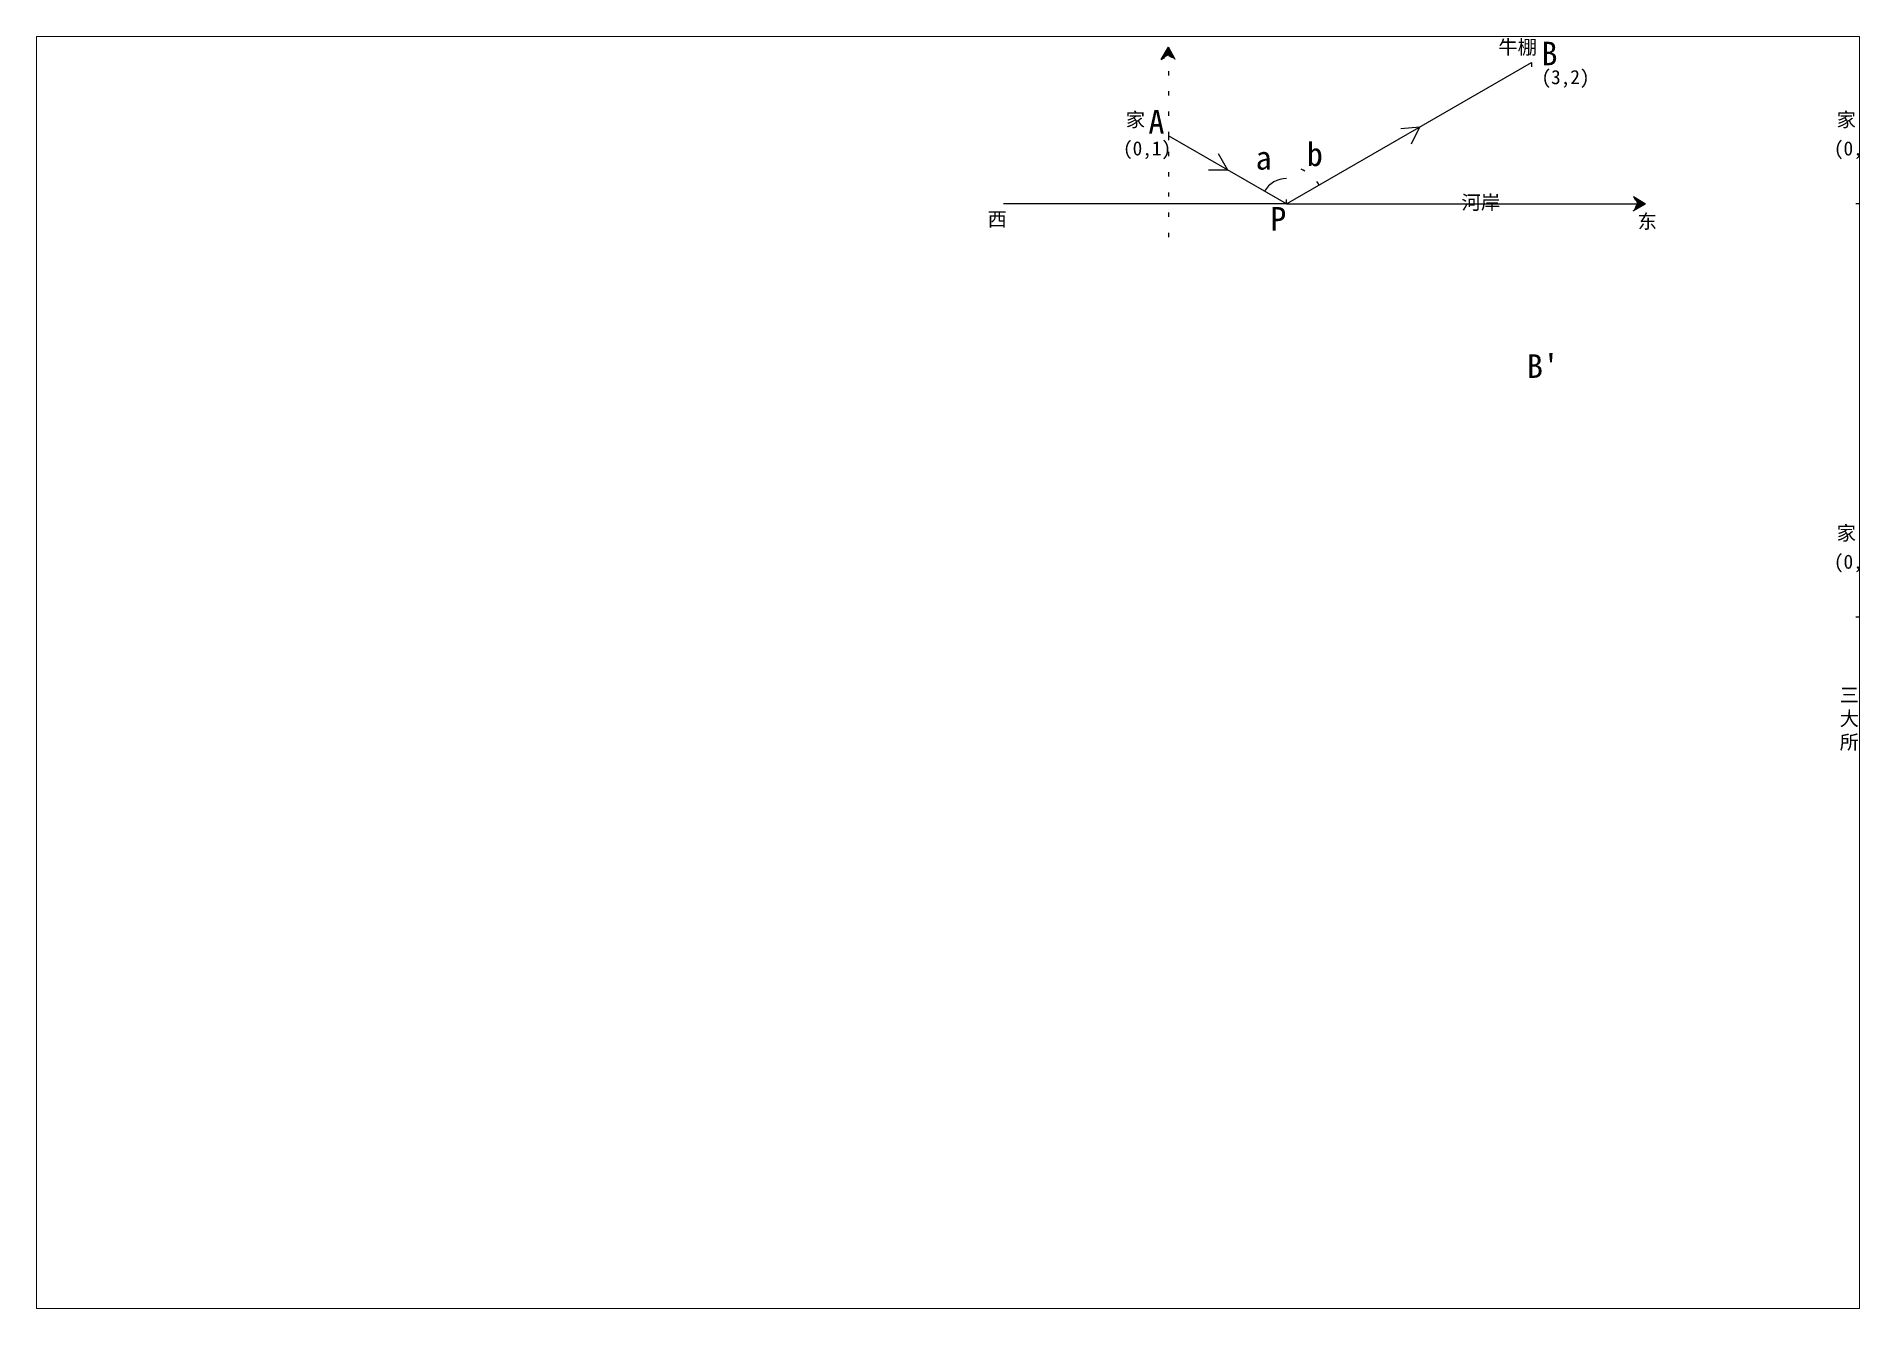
# Paper-space layout '布局1' of a CAD drawing. Header units: millimetres. Extents: x 0 to 288, y 1 to 202.
# The model-space entities are those that its viewports show. They can reach past a viewport. Long polylines and large blocks are cut down to what shows.
import ezdxf

# ---------------------------------------------------------------- set-up
doc = ezdxf.new("R2010")
doc.units = ezdxf.units.MM
doc.header["$LTSCALE"] = 1.5
doc.linetypes.add('ACAD_ISO07W100', pattern=[3, 0, -3])
doc.linetypes.add('DOT', pattern=[0.25, 0, -0.25])
doc.styles.add('w', font='', dxfattribs={"height": 25})
doc.styles.get('w').set_extended_font_data('SimSun')

msp = doc.modelspace()

# ---------------------------------------------------------------- hatches: boundary and pattern name
at = {"linetype": 'DOT'}
h = msp.add_hatch(color=254, dxfattribs=at)
h.paths.add_polyline_path([(2388.7, 2135.9), (2396.5, 2140.1), (2396.4, 2148.7)])
h.paths.add_polyline_path([(2396.4, 2148.7), (2396.5, 2140.1), (2403.7, 2135.6)])
h = msp.add_hatch(color=254, dxfattribs=at)
h.paths.add_polyline_path([(2889.4, 1990.4), (2893.6, 1982.6), (2902.3, 1982.6)])
h.paths.add_polyline_path([(2902.3, 1982.6), (2893.6, 1982.6), (2889.1, 1975.4)])

# ---------------------------------------------------------------- linework, layer by layer
for p, q in [((2388.7, 2135.9), (2396.4, 2148.7)), ((2403.7, 2135.6), (2396.4, 2148.7)), ((2521.6, 1982.6), (2396.5, 2054.8)), ((2449, 2036), (2459, 2018.7)), ((2439, 2018.7), (2459, 2018.7)), ((2521.6, 1982.6), (2221.6, 1982.6)), ((2521.6, 1982.6), (2821.6, 1982.6)), ((2821.6, 1982.6), (2902.3, 1982.6)), ((2889.1, 1975.4), (2902.3, 1982.6)), ((2889.4, 1990.4), (2902.3, 1982.6)), ((3275.3, 1982.6), (3125.3, 1982.6)), ((3275.3, 1544.3), (3125.3, 1544.3))]:
    msp.add_line(p, q)
at = {"linetype": 'ACAD_ISO07W100'}
for p, q in [((2521.6, 1982.6), (2521.6, 2158.8)), ((2781.4, 2132.6), (2781.4, 1982.6)), ((2396.5, 2054.8), (2396.5, 1982.6))]:
    msp.add_line(p, q, dxfattribs=at)
at = {"linetype": 'DOT'}
for p, q in [((2388.7, 2135.9), (2396.5, 2140.1)), ((2396.5, 2144.9), (2396.5, 1942.3)), ((2396.5, 2140.1), (2403.7, 2135.6)), ((2893.6, 1982.6), (2889.1, 1975.4)), ((2889.4, 1990.4), (2893.6, 1982.6))]:
    msp.add_line(p, q, dxfattribs=at)
at = {"color": 5}
for p, q in [((2521.6, 1982.6), (2781.4, 2132.6)), ((2643, 2062.7), (2662.9, 2064.2)), ((2654.2, 2046.2), (2662.9, 2064.2))]:
    msp.add_line(p, q, dxfattribs=at)
at = {"linetype": 'DOT'}
msp.add_arc((2521.6, 1982.6), 39.9, 30, 90, dxfattribs=at)
msp.add_arc((2521.6, 1982.6), 26.9, 90, 150)

# ---------------------------------------------------------------- texts
at = {"attachment_point": 1, "style": 'w'}
for s, insert, char_height, width in [('牛棚', (2746.2, 2156.4), 15, 52.149), ('B', (2791.9, 2154.6), 25, 25.741), ('(3,2)', (2791.9, 2124.6), 15, 52.149), ('家', (2351.2, 2079.4), 15, 52.149), ('A', (2375.2, 2082.1), 25, 25.741), ('家', (3104.9, 2079.4), 15, 52.149), ('A', (3128.9, 2082.1), 15, 25.741), ('(0,1)', (2348.3, 2049), 15, 52.149), ('b', (2543.2, 2047.8), 25, 25.741), ('(0,1)', (3102, 2049), 15, 52.149), ('a', (2488.9, 2044), 25, 25.741), ('河岸', (2707.2, 1991.7), 15, 52.149), ('西', (2204.7, 1974), 15, 52.149), ('P', (2504.4, 1979.3), 25, 25.741), ('东', (2893.9, 1971.5), 15, 52.149), ("B'", (2776.5, 1823.1), 25, 25.741), ('家', (3104.9, 1641), 15, 52.149), ('A', (3128.9, 1643.8), 15, 25.741), ('(0,1)', (3102, 1610.7), 15, 52.149), ('三角形任意两边的长度和\\P大于另外一条连的长度。\\P所以红色线路最短。', (3108.1, 1469.3), 15, 262.466)]:
    msp.add_mtext(s, dxfattribs=dict(at, insert=insert, char_height=char_height, width=width))

psp = doc.layouts.new('布局1')

# ---------------------------------------------------------------- viewports
at = {"layer": '0'}
psp.add_viewport(center=(143.89, 101.22), size=(287.72, 200.8152), view_center_point=(2162.74, 1485.63), view_height=1349.0563, dxfattribs=at)

doc.saveas('drawing.dxf')
